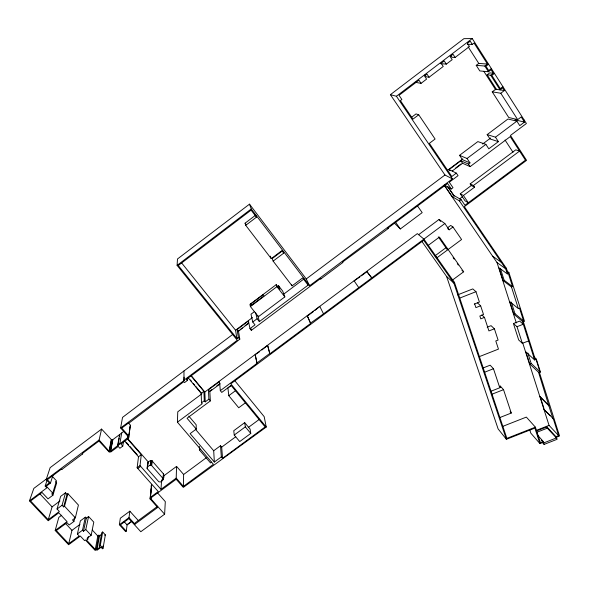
<?xml version="1.0" encoding="UTF-8"?>
<svg xmlns="http://www.w3.org/2000/svg" width="589" height="589" viewBox="0 0 589 589"><rect width="100%" height="100%" fill="white"/><g stroke="black" fill="none" stroke-linecap="round" stroke-linejoin="round"><path stroke-width="0.88" d="M128.726 423.285L183.797 381.694L184.548 382.585L187.361 380.479L187.376 378.705M195.541 386.178L201.909 393.805L177.768 411.799L177.422 422.18L213.395 464.309L183.437 486.389L183.621 474.491L176.575 466.392L163.19 476.295M123.896 431.31L111.976 440.3L101.595 429.079L99.099 439.99L108.994 451.086L110.482 451.284L127.894 437.561L127.975 436.339L120.627 427.975L183.996 380.56L184.062 377.166M183.996 380.56L183.959 370.967L233.053 334.184M183.437 486.389L176.199 478.106L176.575 466.392M138.393 520.639L129.838 511.186L120.325 518.217L119.368 524.74L125.663 531.631L126.274 531.182L120.473 524.843L128.903 518.622L140.8 531.727L164.618 514.197L165.303 501.629L157.454 492.779M183.79 380.31L237.293 340.273L177.105 265.367L177.473 258.991L249.493 204.155L306.243 278.943L309.586 285.753L452.411 178.879L396.412 96.25L390.382 94.674L463.911 38.668L472.223 38.557L526.404 123.506L510.464 135.433L526.566 160.341L464.353 206.658L506.422 268.407L507.843 272.884L508.881 272.479L524.512 321.322L523.349 321.778L535.32 359.54L536.329 359.143L540.496 372.3L539.487 372.69L559.55 435.978L556.458 437.193L546.909 426.892L536.248 431.082M163.256 479.49L163.109 478.585L151.653 465.56C150.04 464.426 146.477 466.922 147.338 468.763L158.816 481.765C162.527 483.562 165.281 476.126 163.403 473.814L152.072 460.907C150.482 459.773 146.956 462.247 147.81 464.073M162.954 479.873L163.403 473.814M163.205 479.601L163.536 474.012M176.199 478.106L160.996 489.341L161.614 479.91M164.618 514.197L150.968 498.89L151.056 497.057M150.129 499.001L151.66 485.012L150.055 498.817L157.631 507.49L134.969 524.188L129.013 517.628L129.838 511.186M150.357 499.339L151.506 485.145M151.351 465.332L151.778 460.672M151.564 465.472L151.888 460.738M151.653 465.56L152.072 460.907M150.71 465.229L151.145 460.576M150.843 465.214L151.277 460.561M151.108 465.244L151.402 460.569M151.233 465.281L151.66 460.627M150.232 465.42L150.674 460.767M150.342 465.354L150.894 460.642M150.585 465.251L151.02 460.598M147.125 468.321L147.655 463.168M147.265 468.66L147.861 462.866M147.338 468.763L147.957 462.777M134.969 524.188L135.124 522.877L157.719 506.216M150.6 497.212L158.25 491.565L137.134 467.74L140.005 465.604L141.301 454.686L127.526 439.033M137.134 467.74L138.496 456.769L141.301 454.686M126.274 531.182L127.091 524.909L131.929 521.339M128.373 438.326L130.39 425.214L128.52 423.049L121.768 428.093L128.704 435.993L128.741 437.59L127.784 438.923L120.936 444.032L122.777 446.116L119.884 448.273L118.256 446.44L110.96 451.888L109.237 452.116L98.996 441.036L82.416 453.449L82.489 454.009M128.645 437.848L130.39 425.214M127.806 437.737L128.174 435.757M127.253 438.349L127.857 435.499M127.57 438.061L128.122 435.205M122.777 446.116L123.506 441.75M61.705 515.228L58.812 517.378L55.189 530.483L68.626 544.722L80.325 536.064L84.58 540.606L85.412 539.988L95.182 550.443L96.331 549.596L96.971 550.281L101.05 547.269L102.427 548.749L103.038 548.307L105.35 534.871L102.692 532L101.698 532.728L99.283 546.128L100.13 547.041L97.075 549.294L96.434 548.609L98.923 535.158L99.541 535.828L97.075 549.294M102.427 548.749L102.898 546.062M119.803 443.915L121.724 432.937M117.623 445.542L119.604 434.52M117.844 445.785L119.206 438.15M119.515 436.456L119.817 434.763M99.283 546.128L100.307 545.37L102.692 532M120.627 427.975L122.534 417.387L183.959 370.967M88.35 536.491L87.805 539.141L86.524 540.084L95.285 549.456L97.803 535.983L98.923 535.158M110.224 451.417L112.403 440.241M110.357 451.358L112.654 440.116M110.644 451.159L112.808 439.998M109.495 451.417L111.696 440.248M109.782 451.469L111.836 440.277M109.929 451.469L112.124 440.3M110.077 451.454L112.263 440.277M109.112 451.203L111.211 439.924M109.355 451.365L111.439 440.123M87.805 539.141L87.054 538.339L91.155 535.305L93.791 522.141L88.578 516.501L86.325 518.165L83.476 531.249L82.504 530.21L85.383 517.149L86.325 518.165M83.476 531.249L85.78 529.54L88.578 516.501M74.958 517.171L73.912 521.456L69.156 524.99L66.977 522.664L56.316 530.579L68.722 543.728L79.213 535.968L77.373 534.002L80.391 520.853L85.383 517.149M68.722 543.728L71.961 530.343L79.986 524.394M73.912 521.456L72.506 519.947L75.333 517.841L78.418 505.053L67.919 493.692L67.036 494.348L63.619 506.901L62.081 505.244L65.541 492.735L67.036 494.348M63.619 506.901L64.525 506.223L67.919 493.692M55.484 481.625L56.669 482.906L52.944 495.194L48.018 498.868L42.01 492.441L30.591 500.974L48.261 519.726L59.349 511.473L57.045 508.999L60.638 496.394L65.541 492.735M48.261 519.726L52.09 506.857L60.004 500.952M52.944 495.194L51.722 493.884L52.76 493.111L56.492 480.867L51.935 475.934M52.76 493.111L46.31 486.175L50.477 483.061L52.922 475.338M55.189 530.483L67.072 521.655L58.804 512.82L48.18 520.735L29.45 500.871L46.84 487.869L45.169 486.065L47.142 480.028M45.169 486.065L49.336 482.951L46.207 479.586L50.139 467.651L101.595 429.079M29.45 500.871L33.816 488.414L47.061 478.496M548.904 405.924L538.552 372.292L529.739 363.95L525.889 351.891L534.643 359.96L536.078 359.393L539.988 371.725L538.552 372.292M151.255 485.454L151.078 486.396M163.433 474.918L163.58 474.123M129.889 427.702L130.508 425.737M238.022 331.224L239.451 330.127M240.879 329.023L242.315 327.926M245.179 325.724L248.757 322.978L238.501 331.312L239.811 339.161L229.283 347.643L186.396 379.331L187.361 380.479M396.412 96.25L472.223 38.557M177.105 265.367L251.253 208.948L249.493 204.155M415.149 82.283L421.061 83.336L426.591 79.125L424.492 75.959L426.973 74.067L429.072 77.24L443.237 66.469L441.154 63.281L444.224 60.939L446.307 64.135L452.168 59.68L450.092 56.478L453.022 54.247L455.098 57.45L469.485 46.509L467.423 43.291L470.221 41.164L472.282 44.381L474.049 43.041L487.456 64.054L484.821 66.042L476.221 65.35L479.792 70.916L488.487 71.77L491.116 69.782L493.317 73.242L490.696 75.223L487.132 74.84L496.394 89.292M245.731 225.322L245.076 223.187L255.678 215.132L256.451 217.172L245.731 225.322L271.257 258.637L281.873 250.634L283.758 253.108L273.141 261.104L292.1 285.842L302.628 277.949L308.099 285.142L259.374 321.609L257.106 318.737L255.655 312.737M476.221 65.35L478.776 63.421L487.456 64.054M411.748 117.152L416.018 113.913L418.72 114.767L435.087 139.033L429.359 143.355L451.815 176.509L456.335 173.122L458.051 175.662L449.282 182.222L453.007 187.7L451.314 188.966L445.056 185.454M418.72 114.767L412.955 119.133L400.41 100.616L401.86 99.519L399.033 95.33L418.956 80.17L421.061 83.336M488.605 64.245L485.969 66.233L488.723 70.533L491.351 68.545M487.132 74.84L489.724 72.874L493.317 73.242M494.465 73.434L491.837 75.414L500.289 88.63L502.903 86.657M449.974 170.817L449.135 169.58L460.885 160.775L468.424 164.066L469.985 162.895L462.409 159.634L459.53 155.334L477.848 141.596L485.881 144.364L488.804 148.811L498.382 141.64L490.011 138.945L487.169 134.601L507.961 119L516.87 121.15L519.748 125.648L524.497 122.092L521.213 116.953L517.665 119.611L508.734 117.498L492.242 91.847L495.717 89.226L504.368 90.551L502.66 87.879L500.046 89.852L490.696 75.223M282.676 250.678L272.184 258.586L273.141 261.104M492.242 91.847L500.79 93.246L504.368 90.551M278.582 285.775L279.908 289.42L276.219 284.642L249.92 304.395L250.413 306.567L258.402 316.698L284.84 296.893L282.683 291.091L278.582 285.775L277.147 286.858M250.612 304.13L263.438 294.5L263.865 295.98L250.966 305.662L250.612 304.13L251.717 305.529M250.413 306.567L276.933 286.659L276.219 284.642M254.529 311.559L250.995 314.209L252.74 322.006L255.015 324.87L249.986 328.64L251.334 330.333L320.364 278.685L320.946 278.877M447.316 170.486L462.748 158.92M482.59 144.047L490.674 137.988M249.986 328.64L248.396 321.057L237.08 329.538L238.354 337.342L236.866 338.461L235.563 330.223L252.467 317.552M283.662 294.176L304.064 278.884M306.243 278.943L444.96 174.999L452.411 178.879M459.53 155.334L467.04 158.485L485.881 144.364M487.169 134.601L495.474 137.178L516.87 121.15M455.805 167.858L460.915 164.022M452.278 170.957L462.556 163.263L470.132 166.621L510.229 136.619L525.454 160.171L464.927 205.244L461.128 199.656L453.861 195.43L447.905 186.698M252.74 322.006L257.106 318.737M523.547 120.605L524.225 120.097M46.207 479.586L99.099 439.99M61.919 469.404L61.322 469.234L47.356 479.696L50.477 483.061M238.567 337.6L237.072 338.719L178.283 265.514L251.098 210.126L256.451 217.172M342.636 262.65L342.607 262.039L388.394 228.414L388.099 228.002L447.588 183.496L451.314 188.966M394.556 223.283L400.343 228.952L422.188 212.629L417.542 205.973M444.275 185.012L452.219 196.66L453.861 195.43M470.169 183.871L515.773 149.827L519.579 151.086L473.431 185.513L470.169 183.871L471.288 185.528L474.557 187.192L463.41 195.511L460.267 193.752L471.288 185.528M459.398 199.016L462.336 196.822M177.422 422.18L202.241 403.708L201.49 402.81L201.188 393.408L203.912 391.376L190.961 375.834M452.219 196.66L459.442 200.915L461.128 199.656M221.339 456.887L214.352 462.041L213.697 450.754L220.5 445.733L221.339 456.887L222.561 458.33L265.138 426.937L231.116 385.456L221.766 392.414L220.315 390.662L219.52 381.569L208.41 389.852L208.896 399.158L205.244 401.875L204.832 392.024L417.351 233.605L423.903 239.112L454.546 282.617L506.879 438.363L535.379 427.158L540.444 442.751L543.352 441.61L543.772 442.913L556.384 437.958L555.964 436.648L558.637 435.602L553.285 418.713L543.964 409.451L550.266 415.591M259.69 351.626L255.103 354.674L257.047 363.317L220.315 390.662M261.891 349.991L267.568 345.382L269.843 353.79L310.631 323.435L307.267 315.785L310.631 323.435M307.451 316.028L313.348 311.633M314.82 310.536L319.798 306.442L323.501 313.849L358.76 287.601L354.114 280.865L359.916 276.926M361.322 275.873L366.94 271.684L371.755 277.934L444.85 223.525L449.201 229.813L452.97 227.008L461.592 239.509L437.009 257.739L435.433 256.37M418.632 234.68L439.099 219.432L444.85 223.525M210.31 390.706L211.768 389.616M216.87 385.817L219.056 384.183M214.352 462.041L190.122 433.629L196.247 429.079L187.052 418.249L210.354 400.903L209.824 391.56L220.242 383.8M57.045 508.999L62.081 505.244M201.49 402.81L204.287 400.726L203.912 391.376M256.848 363.074L269.652 353.547M310.44 323.184L323.501 313.849M371.755 277.934L358.76 287.601M230.822 385.751L227.921 387.908L228.775 395.69L238.722 407.757L245.37 402.832M447.603 227.737L450.718 225.425L452.97 227.008M428.291 245.355L439.438 237.065L463.653 271.801L452.624 279.937M228.775 395.69L235.445 390.735M137.797 468.491L140.675 466.355M434.903 255.906L445.917 247.741L448.141 249.545M77.373 534.002L82.504 530.21M211.554 462.159L210.509 462.925L199.421 449.952L200.474 449.179M244.715 422.622L233.759 430.721L234.245 435.035L239.716 441.581L250.767 433.43L250.104 429.131L244.715 422.622L245.326 426.856L250.767 433.43M234.245 435.035L245.326 426.856M99.541 535.828L101.33 534.503M183.621 474.491L206.209 457.808M222.561 458.33L221.685 447.139L235.74 436.758M248.315 427.474L259.418 419.28M104.761 535.305L105.35 534.871M119.368 524.74L129.013 517.628M127.217 524.527L131.325 521.493M95.285 549.456L96.434 548.609M234.849 380.774L264.181 416.659L266.243 427.054L183.312 487.397L176.177 479.24L151.101 497.764L150.968 498.89M479.409 356.603L498.463 349.108L495.791 340.965L498.095 340.059L494.414 328.824L488.922 330.915L484.452 317.353L480.793 318.863L479.851 316.021L483.532 314.57L480.631 305.772L477.407 302.842M507.335 273.907L508.373 273.495L512.518 286.571L511.48 286.983L503.116 280.614L499.045 267.855L507.335 273.907L505.715 268.798L501.261 262.26L492.595 256.171L444.423 185.564M457.579 294.89L472.798 288.912L475.986 291.695L479.394 302.032L474.292 304.071M503.116 280.614L504.125 280.217L512.518 286.571M459.744 298.078L475.986 291.695M480.631 305.772L475.905 307.627L474.668 303.895M518.342 308.592L519.513 308.128L523.562 320.902L522.391 321.366L513.844 314.187L509.86 301.708L518.342 308.592L511.48 286.983M513.844 314.187L514.985 313.738L523.562 320.902M513.424 323.567L519.638 321.123L523.297 324.222L517.017 326.689L513.424 323.567L518.695 339.986L522.318 343.277L528.605 340.95M483.032 367.992L490.166 365.187L493.464 368.743L499.789 387.768L491.035 391.214M484.651 372.204L493.464 368.743M529.739 363.95L531.138 363.398L539.988 371.725M492.036 394.188L503.529 389.675L511.281 413.051L499.877 417.535M502.8 426.355L526.352 417.093L535.379 427.158M421.886 241.424L446.602 276.484L498.117 428.917L506.393 439.298L534.893 428.093L539.929 443.598L543.397 442.236L544.103 444.415L557.12 439.291L556.458 437.193M536.395 430.345L549.051 425.368L558.637 435.602M536.66 432.355L547.321 428.166L556.384 437.958M548.793 405.563L539.818 396.478L548.793 405.563L552.997 418.823M487.184 327.153L491.064 325.673L494.414 328.824M467.305 44.344L472.282 44.381M455.098 57.45L451.932 57.266L450.703 55.373M440.469 63.634L446.307 64.135M429.072 77.24L426.222 76.828L424.978 74.943M514.926 119.81L524.497 122.092M492.595 256.171L497.028 262.569L516.325 322.963M501.261 262.26L459.442 200.915M449.135 169.58L456.335 173.122M504.972 267.369L506.422 268.407M497.028 262.569L505.715 268.798M506.695 270.896L508.881 272.479M447.721 228.738L449.201 229.813M461.923 270.344L463.653 271.801M452.558 280.813L454.546 282.617M446.602 276.484L453.876 283.118L506.393 439.298M533.686 356.728L536.329 359.143M481.846 314.924L484.452 317.353M39.831 493.759L52.09 506.857M65.327 523.26L71.961 530.343M64.525 506.223L75.333 517.841M85.78 529.54L91.155 535.305M100.307 545.37L103.038 548.307M92.333 530.085L97.803 535.983M61.322 469.234L61.654 469.602L82.747 453.81L82.416 453.449M124.227 521.773L127.091 524.909M503.529 389.675L500.149 385.92L500.716 387.636M537.521 435.021L543.352 441.61M541.674 440.285L543.397 442.236M140.005 465.604L160.996 489.341M537.941 436.309L539.104 437.627M541.438 440.27L543.772 442.913M542.373 442.457L544.103 444.415M126.296 442.287L128.726 445.048M129.941 446.425L137.23 454.693M124.706 441.132L138.496 456.769M127.622 438.503L148.597 462.35M539.929 443.598L530.829 433.158L529.725 429.793M510.133 411.726L511.281 413.051M195.357 429.153L213.697 450.754M188.789 416.077L196.181 424.802L196.247 429.079M220.5 445.733L221.685 447.139M190.335 379.942L191.491 381.326M193.229 383.41L194.385 384.794M188.23 377.88L201.188 393.408M204.287 400.726L205.244 401.875M191.086 375.517L204.832 392.024M208.896 399.158L210.354 400.903M208.41 389.852L209.824 391.56M266.243 427.054L230.792 383.822L423.697 240.246L453.876 283.118M181.493 262.731L235.563 330.223M238.354 337.342L239.811 339.161M237.08 329.538L238.501 331.312M371.571 277.677L366.94 271.684M276.933 286.659L284.84 296.893M245.076 223.187L246.173 224.615M251.253 208.948L309.586 285.753M320.364 278.685L320.666 279.083L342.908 262.444L342.607 262.039M395.653 222.347L400.343 228.952M453.125 257.629L454.163 259.108M457.27 263.57L458.308 265.05M438.319 236.852L447.316 249.751M439.099 219.432L440.52 221.486M448.038 187.214L454.141 196.174M463.41 195.511L468.307 202.734L465.119 200.893L460.267 193.752M390.382 94.674L444.96 174.999M460.885 160.775L462.556 163.263M473.431 185.513L474.557 187.192M468.424 164.066L470.132 166.621M467.04 158.485L469.985 162.895M495.474 137.178L498.382 141.64M505.053 140.035L512.99 152.249M484.821 66.042L488.487 71.77M500.79 93.246L517.665 119.611M468.115 46.796L478.776 63.421M483.819 71.291L495.673 89.778M307.362 283.633L308.099 285.142M283.037 251.488L283.758 253.108M291.518 284.458L292.1 285.842M270.322 256.149L271.257 258.637M527.847 353.061L531.138 363.398M511.267 302.091L514.985 313.738M500.326 268.312L504.125 280.217M540.098 396.375L543.964 408.479M522.76 343.092L549.051 425.368M517.017 326.689L522.318 343.277M546.909 426.892L547.321 428.166M522.391 321.366L534.643 359.96M267.752 345.618L269.843 353.79M257.872 315.557L259.374 321.609M250.973 328.64L251.334 330.333M255.464 355.749L257.047 363.317M388.099 228.002L388.114 228.62M199.34 446.366L199.421 449.952"/></g></svg>
